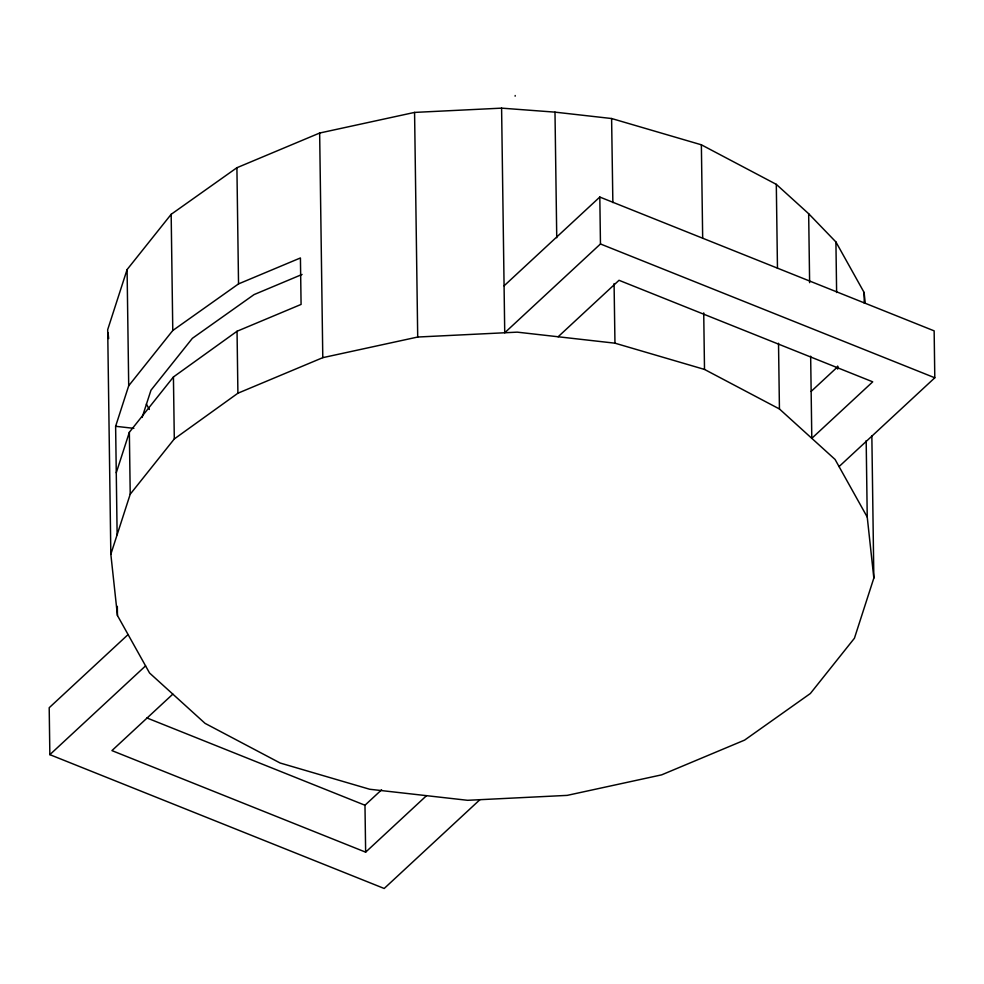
<?xml version="1.0" encoding="UTF-8"?>
<svg xmlns="http://www.w3.org/2000/svg" width="984" height="984" viewBox="0 0 984 984"><rect width="100%" height="100%" fill="white"/><g stroke="black" fill="none" stroke-linecap="round" stroke-linejoin="round"><path stroke-width="1.48" d="M515.136 96.186L515.198 95.522M865.256 303.121L864.1 292.457L835.92 241.966L808.663 213.713L776.302 184.352L701.371 144.808L611.605 118.523L554.988 112.139L501.594 108.142L414.572 112.41L319.652 133.037L236.91 167.723L171.167 214.315L127.084 269.591L107.699 329.628L110.835 554.238L117.453 615.517L149.556 673.007L205.066 723.363L280.145 763.018L369.689 789.254L467.597 800.299L567.178 795.38L661.666 774.851L744.605 740.103L810.361 693.511L854.432 638.235L873.841 578.063L871.849 435.949M117.133 534.73L115.62 426.293L128.707 385.765L127.084 269.591M116.272 472.763L129.359 432.247L173.43 376.97L237.046 331.251L301.079 304.425L300.428 257.956L238.534 283.896L172.778 330.501L128.707 385.765M110.835 554.238L130.22 494.202L129.359 432.247M142.139 417.413L150.982 390.205L192.36 338.336L254.056 294.597L302.076 274.45M130.22 494.202L174.303 438.938L237.907 393.219L322.789 357.659L417.708 337.032L517.215 332.149L614.963 343.182L704.507 369.43L779.439 408.975L835.072 459.442L867.236 517.067L873.841 578.063M128.031 634.619L49.2 707.73L49.852 754.654L384.191 888.478L479.921 799.684M504.066 285.84L599.809 197.046L934.148 330.858L934.8 377.782L839.057 466.588M49.852 754.654L145.583 665.873M599.809 197.046L600.461 243.97L504.731 332.764L501.594 108.142M172.84 694.126L111.93 750.607L365.642 852.156L426.539 795.662M558.125 336.774L619.022 280.292L872.722 381.829L811.8 438.335L810.656 356.171M365.642 852.156L364.978 805.232L381.595 789.82M811.148 391.411L837.728 366.749M115.62 426.293L133.861 428.347M600.461 243.97L934.8 377.782M146.911 717.951L364.978 805.232M146.37 404.092L149.359 409.442M108.019 332.617L108.658 338.594M864.1 292.457L864.26 303.146M866.178 440.672L867.236 517.067M835.92 241.966L836.621 292.519M837.655 366.048L837.691 369.111M808.663 213.713L809.623 282.654M776.302 184.352L777.471 268.386M778.516 343.268L779.439 408.975M701.371 144.808L702.674 238.017M703.72 312.887L704.507 369.43M611.605 118.523L612.86 202.581M614.077 283.577L614.963 343.182M554.988 112.139L556.747 237.759M414.572 112.41L417.708 337.032M319.652 133.037L322.789 357.659M236.91 167.723L238.534 283.896M237.046 331.251L237.907 393.219M171.167 214.315L172.778 330.501M173.43 376.97L174.303 438.938M117.33 606.365L117.453 615.517"/></g></svg>
